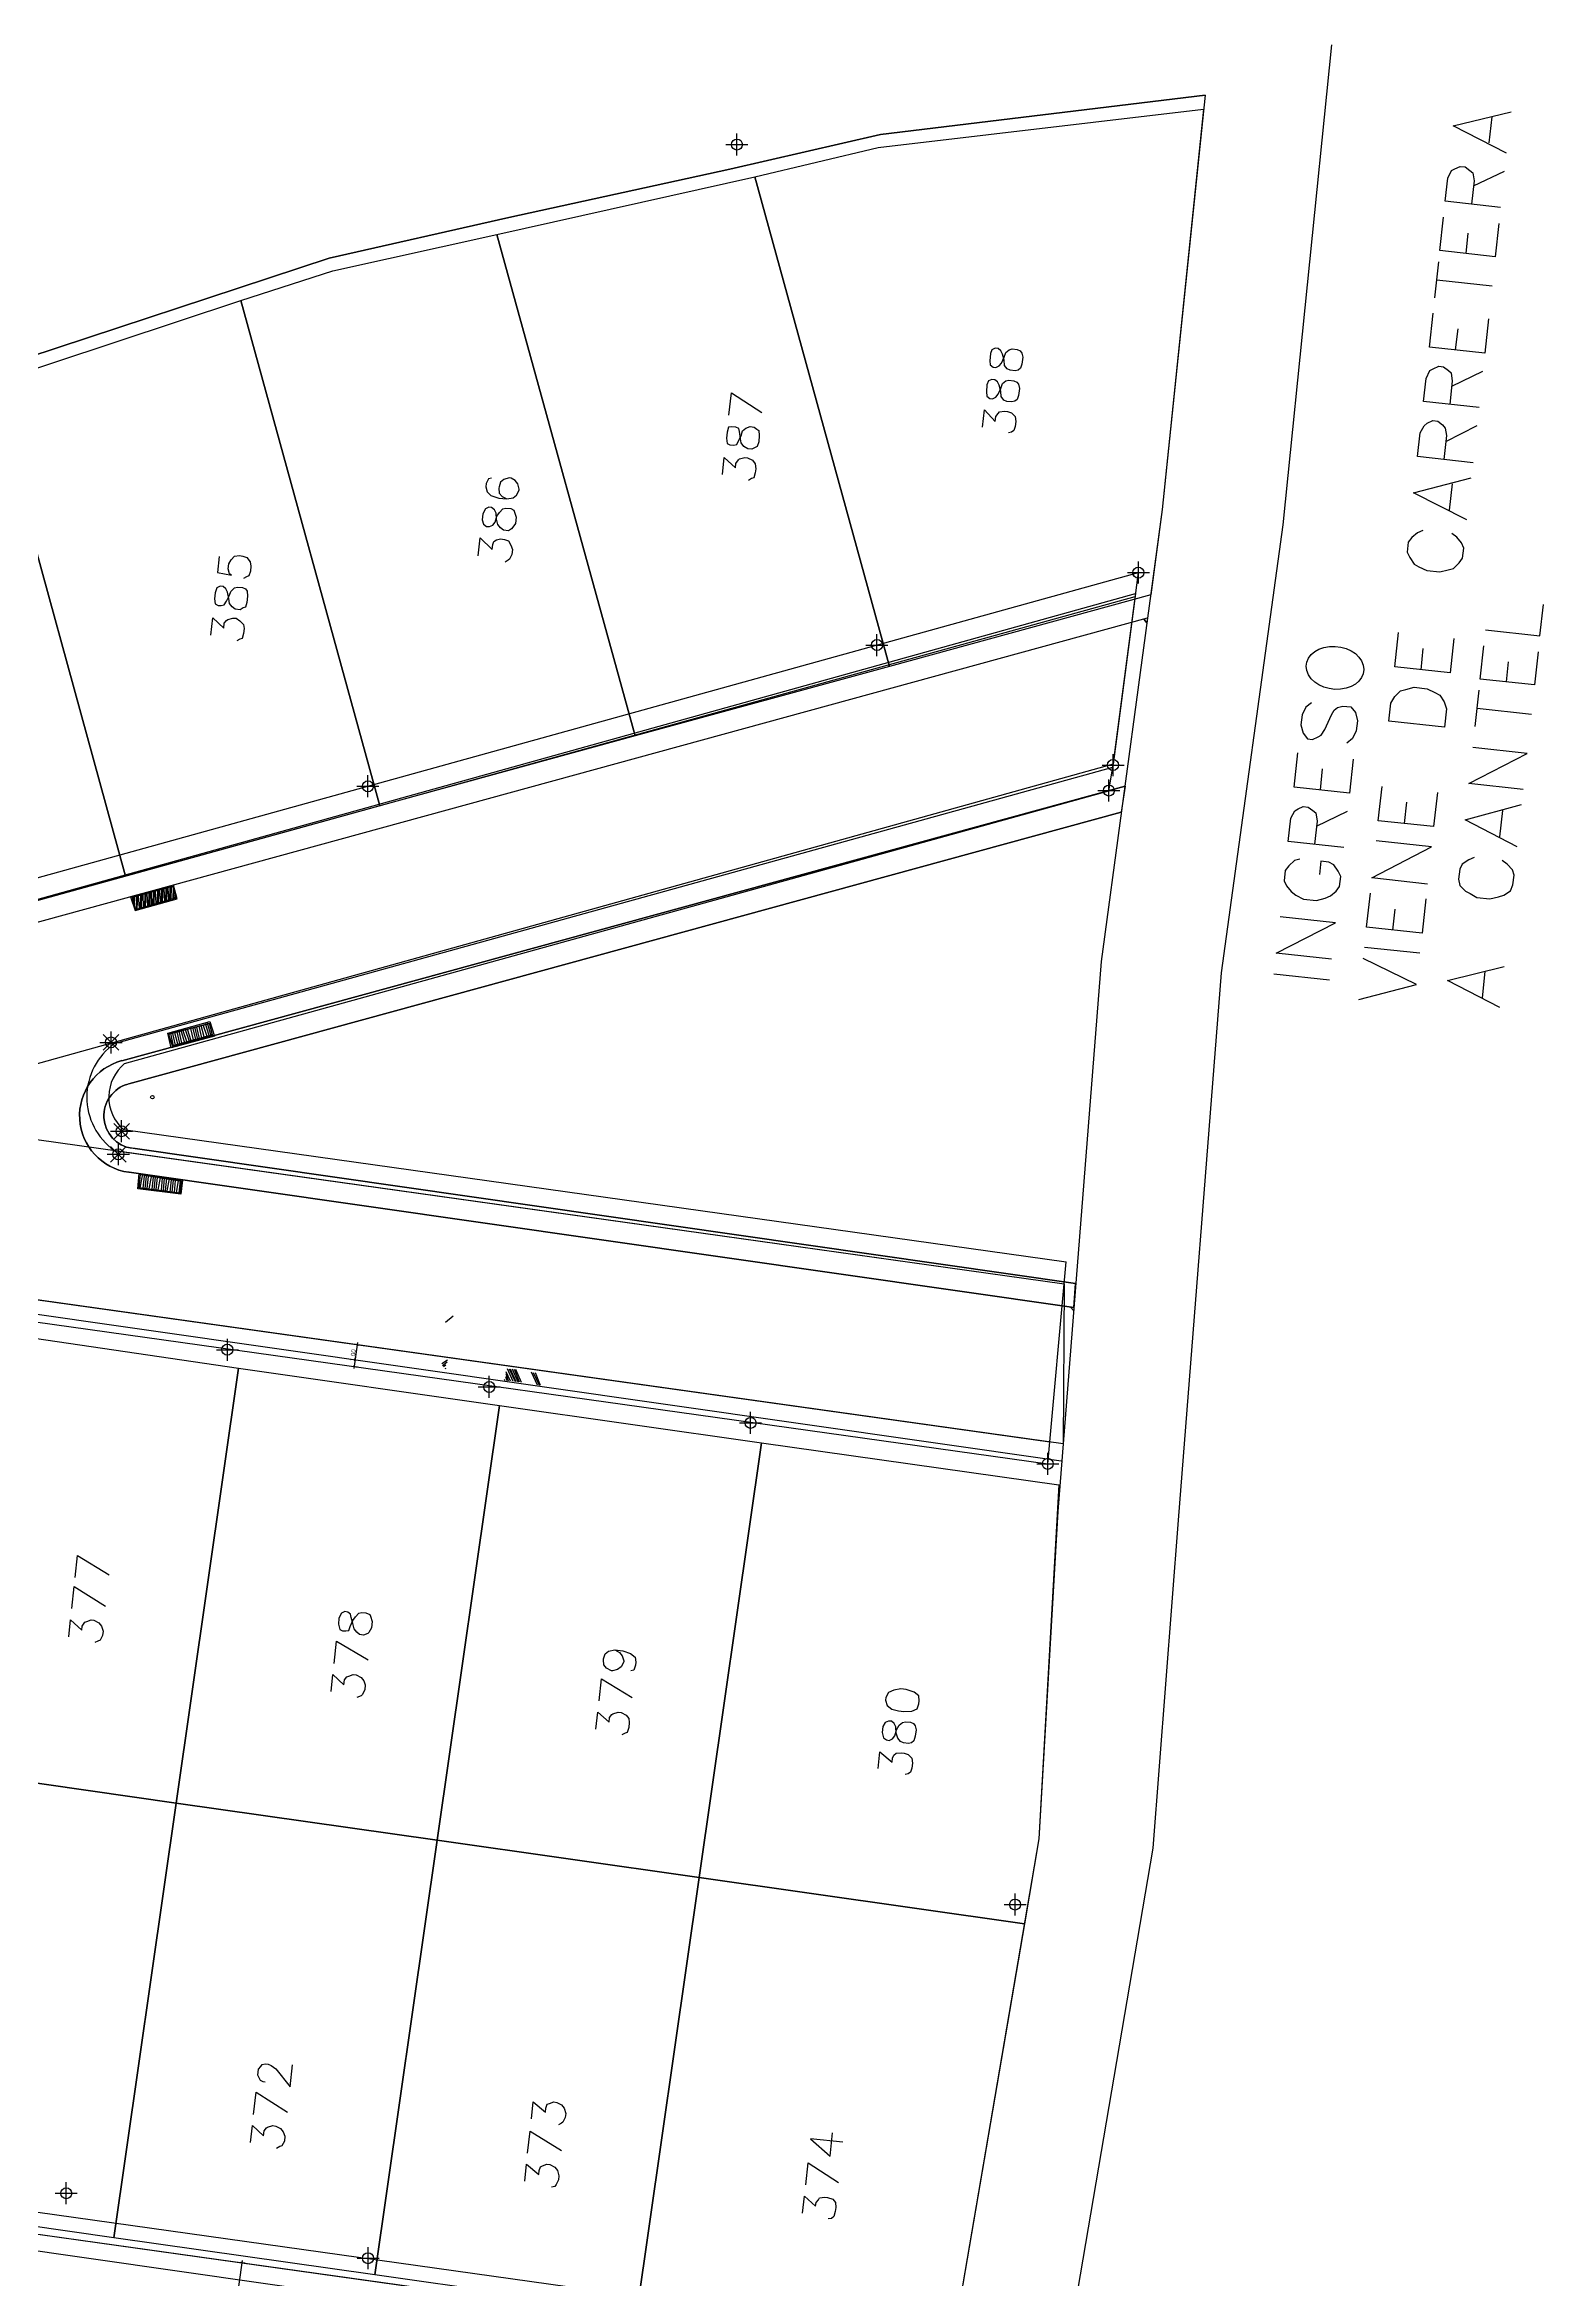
# Model space of a CAD drawing. Header units: metres. Extents: x -977055 to 805873, y -1033982 to 242021.
# Drawn here: x 1141.9 to 1210, y 1117.9 to 1219.4 of the extents above; entities that cross this region are included whole.
import ezdxf

# ---------------------------------------------------------------- set-up
doc = ezdxf.new("R2010")
doc.units = ezdxf.units.M
doc.layers.add('NIVEL BORDILLO', color=6, linetype='Continuous')
doc.layers.add('V-NODE', color=1, linetype='Continuous')
doc.layers.add('PDF2_area escolar', color=7, linetype='Continuous', true_color=0x989898)
doc.layers.add('PDF_Geometry', color=7, linetype='Continuous', true_color=0x797979)
doc.layers.get('PDF2_area escolar').off()
doc.styles.add('CITY2', font='stylu.ttf', dxfattribs={"height": 0.2})

# ---------------------------------------------------------------- blocks, each defined once
blk = doc.blocks.new('base')
at = {"layer": 'PDF_Geometry', "lineweight": 25, "extrusion": (-0.000787417, 0.063364, 0.99799), "elevation": 0.03}
for points in [[(-320.14, -199.51), (-317.65, -177.69), (-314.6, -157.33), (-312.34, -132.43), (-311, -117.52), (-303.8, -78.13), (-296.11, -43.91), (-287.33, -13.76), (-275.46, 35.07), (-264.94, 80.83)], [(-314.36, -197.29), (-299.6, -195.68), (-292.74, -194.19), (-282.66, -192.11), (-274.48, -190.36), (-258.04, -185.15), (-248.03, -180.61), (-240.54, -177.71), (-228.64, -174.04), (-222.73, -172.71), (-217.38, -171.04), (-209.93, -169.25), (-202.16, -164.76), (-196.2, -160.28), (-195.07, -159.82), (-178.09, -157.46), (-154.3, -156.61), (-136.67, -154.61), (-124.44, -153.16), (-118.07, -151.47), (-100.79, -146.65), (-80.95, -140.97), (-73.38, -139.33), (-61.69, -135.82), (-40.5, -131.6), (-37.73, -130.87), (-17.66, -129.44), (1.31, -127.46), (21.09, -124.93), (41.01, -122.83), (47.38, -123.46), (63.59, -123.19), (81.4, -124.31), (85.64, -96.07), (88.7, -66.39), (92.81, -40.78), (97.16, -22.39), (100.6, -1.56), (102.48, 8.32), (109.69, 37.36), (117.53, 76.62), (126.22, 115.64), (131.51, 149.59), (134.68, 173.97), (136.92, 195.59), (139.96, 229.68), (141.56, 250.68), (142.61, 271.37), (143.25, 283.21), (147.07, 312.94), (152.58, 355.63), (153.55, 396.04), (150.87, 418.02), (151.78, 438.64), (150.96, 458.03), (151.78, 438.64), (150.87, 418.02), (153.55, 396.04), (152.58, 355.63), (147.07, 312.94), (143.25, 283.21), (142.61, 271.37), (141.56, 250.68), (139.96, 229.68), (136.92, 195.59), (134.68, 173.97), (131.51, 149.59), (126.22, 115.64), (117.53, 76.62), (109.69, 37.36), (102.48, 8.32), (100.6, -1.56), (97.16, -22.39), (92.81, -40.78), (88.7, -66.39), (85.64, -96.07), (81.4, -124.31), (63.59, -123.19), (47.38, -123.46), (41.01, -122.83), (21.09, -124.93), (1.31, -127.46), (-17.66, -129.44), (-37.73, -130.87), (-40.5, -131.6), (-61.69, -135.82), (-73.38, -139.33), (-80.95, -140.97), (-100.79, -146.65), (-118.07, -151.47), (-124.44, -153.16), (-136.67, -154.61), (-154.3, -156.61), (-178.09, -157.46), (-195.07, -159.82), (-196.2, -160.28), (-202.16, -164.76), (-209.93, -169.25), (-217.38, -171.04), (-222.73, -172.71), (-228.64, -174.04), (-240.54, -177.71), (-248.03, -180.61), (-258.04, -185.15), (-274.48, -190.36), (-282.66, -192.11), (-292.74, -194.19), (-299.6, -195.68), (-314.36, -197.29), (-312.18, -178.45), (-309.15, -157.9), (-306.88, -132.9), (-305.82, -118), (-298.64, -78.8), (-291.06, -45.08), (-282.25, -15.12), (-275.64, 10.47), (-270.32, 33.9), (-263.82, 63.16), (-258.15, 86.41), (-284.42, 123.89)], [(-328.02, -194.48), (-325.62, -195.75), (-328.25, -196.36)], [(-327.24, -194.95), (-327.39, -196.14)], [(-327.72, -192.01), (-325.21, -192.32), (-325.34, -193.37), (-325.52, -193.72), (-325.67, -193.79), (-325.91, -193.9), (-326.14, -193.87), (-326.35, -193.71), (-326.48, -193.6), (-326.53, -193.23), (-326.4, -192.17)], [(-326.5, -193), (-327.92, -193.66)], [(-327.64, -191.28), (-327.45, -189.77), (-324.94, -190.08), (-325.12, -191.59)], [(-326.13, -189.93), (-326.24, -190.85)], [(-324.68, -187.93), (-324.88, -189.57)], [(-324.78, -188.75), (-327.29, -188.45)], [(-327.11, -186.94), (-326.93, -185.39), (-324.41, -185.69), (-324.6, -187.24)], [(-325.6, -185.55), (-325.72, -186.51)], [(-326.63, -182.92), (-324.11, -183.22), (-324.24, -184.27), (-324.42, -184.62), (-324.57, -184.7), (-324.82, -184.81), (-325.04, -184.78), (-325.26, -184.61), (-325.38, -184.51), (-325.43, -184.13), (-325.3, -183.08)], [(-325.4, -183.9), (-326.83, -184.56)], [(-292.55, -182.99), (-292.68, -184), (-294.05, -183.09)], [(-304.06, -182.3), (-304.16, -183.08), (-304.65, -182.55), (-304.68, -182.78), (-304.79, -182.91), (-304.84, -182.99), (-305.08, -183.01), (-305.21, -182.99), (-305.39, -182.93), (-305.56, -182.77), (-305.58, -182.53), (-305.55, -182.31), (-305.48, -182.13), (-305.38, -182.05), (-305.24, -182.02)], [(-326.33, -180.4), (-323.81, -180.71), (-323.94, -181.8), (-324.12, -182.11), (-324.27, -182.23), (-324.52, -182.34), (-324.75, -182.31), (-324.96, -182.15), (-325.08, -181.99), (-325.13, -181.66), (-325, -180.56)], [(-325.1, -181.39), (-326.53, -182.1)], [(-292.23, -180.29), (-292.32, -181.07), (-292.82, -180.59), (-292.84, -180.78), (-292.96, -180.95), (-293.01, -180.99), (-293.25, -181.05), (-293.38, -181.03), (-293.6, -180.92), (-293.72, -180.76), (-293.74, -180.53), (-293.72, -180.35), (-293.65, -180.12), (-293.55, -180.09), (-293.4, -180.01)], [(-281.74, -180.26), (-281.6, -180.23), (-281.48, -180.01), (-281.47, -179.87), (-281.53, -179.63), (-281.7, -179.47), (-282.05, -179.34), (-282.42, -179.3), (-282.7, -179.35), (-282.86, -179.47), (-282.98, -179.69), (-282.98, -179.74), (-282.92, -179.98), (-282.8, -180.13), (-282.62, -180.24), (-282.53, -180.26), (-282.29, -180.19), (-282.14, -180.07), (-282.07, -179.85), (-282.06, -179.8), (-282.08, -179.57), (-282.2, -179.41), (-282.42, -179.3)], [(-326.01, -177.8), (-323.61, -179.06), (-326.24, -179.72)], [(-325.23, -178.26), (-325.38, -179.45)], [(-324.01, -177.35), (-323.76, -177.24), (-323.51, -177.03), (-323.34, -176.82), (-323.29, -176.37), (-323.4, -176.12), (-323.59, -175.82), (-323.81, -175.7), (-324.16, -175.52), (-324.75, -175.45), (-325.14, -175.54), (-325.38, -175.6), (-325.64, -175.85), (-325.8, -176.06), (-325.86, -176.52), (-325.75, -176.76), (-325.55, -177.02), (-325.33, -177.19)], [(-269.32, -176.84), (-269.23, -176.11), (-269.87, -175.98), (-269.78, -176.04), (-269.72, -176.28), (-269.75, -176.51), (-269.86, -176.68), (-270.02, -176.85), (-270.25, -176.87), (-270.39, -176.85), (-270.57, -176.78), (-270.73, -176.58), (-270.75, -176.39), (-270.73, -176.16), (-270.65, -175.94), (-270.55, -175.9), (-270.41, -175.83)], [(-281.09, -176.72), (-281.19, -177.54), (-281.73, -177.01), (-281.75, -177.24), (-281.81, -177.37), (-281.92, -177.45), (-282.11, -177.48), (-282.29, -177.46), (-282.47, -177.39), (-282.58, -177.19), (-282.65, -177), (-282.62, -176.77), (-282.5, -176.55), (-282.45, -176.51), (-282.3, -176.43)], [(-220.38, -149.72), (-311.45, -173.53)], [(-268.89, -173.27), (-268.99, -174.05), (-269.49, -173.57), (-269.51, -173.8), (-269.62, -173.93), (-269.67, -173.97), (-269.91, -174.03), (-270.05, -174.02), (-270.22, -173.9), (-270.39, -173.74), (-270.41, -173.55), (-270.38, -173.33), (-270.31, -173.1), (-270.21, -173.07), (-270.07, -172.99)], [(-326.8, -172.79), (-329.27, -172.49), (-329.44, -173.91)], [(-325.36, -172.41), (-325.17, -170.85), (-322.66, -171.15), (-322.85, -172.71)], [(-329.18, -171.76), (-329, -170.25), (-326.53, -170.55), (-326.71, -172.06)], [(-323.85, -171.01), (-323.96, -171.97)], [(-327.72, -170.41), (-327.83, -171.32)], [(-326.27, -168.4), (-326.47, -170.05)], [(-318.85, -169.57), (-318.6, -169.37), (-318.42, -169.02), (-318.36, -168.57), (-318.45, -168.18), (-318.65, -167.93), (-318.88, -167.9), (-319.13, -168.01), (-319.28, -168.08), (-319.45, -168.34), (-319.76, -169), (-319.88, -169.22), (-320.03, -169.34), (-320.27, -169.4), (-320.64, -169.36), (-320.84, -169.1), (-320.93, -168.72), (-320.87, -168.26), (-320.69, -167.91), (-320.44, -167.71)], [(-326.37, -169.22), (-328.84, -168.93)], [(-320.72, -166.98), (-320.53, -165.43), (-318.02, -165.73), (-318.21, -167.29)], [(-328.42, -165.5), (-325.96, -165.8), (-328.62, -167.14), (-326.15, -167.44)], [(-319.21, -165.59), (-319.32, -166.55)], [(-310.34, -165.87), (-264.62, -153.94), (-310.34, -165.87), (-310.15, -164.69), (-264.91, -152.89), (-310.15, -164.69)], [(-324.52, -165.41), (-324.33, -163.86), (-321.82, -164.16), (-322.01, -165.72)], [(-323.01, -164.02), (-323.12, -164.98)], [(-328.11, -162.89), (-325.76, -164.15), (-328.34, -164.81)], [(-320.24, -162.96), (-317.72, -163.26), (-317.85, -164.32), (-318.03, -164.66), (-318.18, -164.74), (-318.42, -164.85), (-318.65, -164.82), (-318.86, -164.66), (-318.99, -164.55), (-319.04, -164.17), (-318.91, -163.12)], [(-319.01, -163.94), (-320.43, -164.61)], [(-327.33, -163.36), (-327.48, -164.55)], [(-324.02, -161.25), (-321.5, -161.56), (-324.22, -162.94), (-321.71, -163.25)], [(-318.23, -162.46), (-317.99, -162.4), (-317.73, -162.15), (-317.56, -161.94), (-317.51, -161.48), (-317.62, -161.24), (-317.82, -160.98), (-318.03, -160.82), (-318.38, -160.63), (-318.97, -160.56), (-319.36, -160.66), (-319.6, -160.77), (-319.86, -160.97), (-320.02, -161.18), (-320.08, -161.64), (-319.97, -161.88), (-319.77, -162.18), (-319.55, -162.3), (-319.19, -162.35), (-319.12, -161.75)], [(-326.15, -162.43), (-325.91, -162.32), (-325.61, -162.13), (-325.49, -161.91), (-325.43, -161.45), (-325.49, -161.17), (-325.74, -160.91), (-325.96, -160.79), (-326.26, -160.61), (-326.85, -160.54), (-327.24, -160.63), (-327.48, -160.7), (-327.78, -160.89), (-327.9, -161.16), (-327.96, -161.61), (-327.89, -161.85), (-327.65, -162.11), (-327.43, -162.28)], [(-267.01, -161.86), (-265.19, -161.39), (-265.31, -160.81), (-267.18, -161.33)], [(-265.69, -160.91), (-265.67, -161.51)], [(-265.78, -160.94), (-265.81, -161.54)], [(-265.88, -160.98), (-265.86, -161.54)], [(-265.93, -160.97), (-265.95, -161.57)], [(-265.98, -161.01), (-266, -161.57)], [(-266.07, -161), (-266.05, -161.61)], [(-266.12, -161.04), (-266.14, -161.6)], [(-266.17, -161.08), (-266.19, -161.64)], [(-266.26, -161.07), (-266.24, -161.68)], [(-266.32, -161.11), (-266.34, -161.66)], [(-266.36, -161.1), (-266.39, -161.7)], [(-266.46, -161.14), (-266.43, -161.7)], [(-266.5, -161.13), (-266.53, -161.73)], [(-266.55, -161.17), (-266.58, -161.73)], [(-266.65, -161.16), (-266.63, -161.77)], [(-266.7, -161.2), (-266.72, -161.76)], [(-266.74, -161.2), (-266.77, -161.8)], [(-266.84, -161.23), (-266.81, -161.79)], [(-266.89, -161.23), (-266.91, -161.83)], [(-266.94, -161.27), (-266.96, -161.82)], [(-267.03, -161.26), (-267.05, -161.81)], [(-267.08, -161.3), (-267.07, -161.62)], [(-323.94, -160.57), (-323.75, -159.01), (-321.23, -159.32), (-321.42, -160.87)], [(-265.25, -161.15), (-265.23, -161.38)], [(-265.28, -160.96), (-265.29, -161.42)], [(-265.36, -160.85), (-265.38, -161.41)], [(-265.4, -160.85), (-265.43, -161.45)], [(-265.5, -160.88), (-265.47, -161.44)], [(-265.55, -160.88), (-265.57, -161.48)], [(-265.6, -160.92), (-265.62, -161.47)], [(-265.74, -160.95), (-265.76, -161.5)], [(-267.13, -161.29), (-267.14, -161.38)], [(-322.42, -159.17), (-322.54, -160.13)], [(-319.62, -157.89), (-317.11, -158.19), (-319.82, -159.53), (-317.31, -159.84)], [(-320.84, -156.03), (-323.47, -156.68), (-321.06, -157.9)], [(-323.64, -158.1), (-321.12, -158.4)], [(-319.51, -156.93), (-316.99, -157.23)], [(-327.23, -155.58), (-324.88, -156.84), (-327.46, -157.45)], [(-326.45, -156.04), (-326.59, -157.23)], [(-268.74, -155.07), (-266.92, -154.59), (-266.75, -155.12), (-268.62, -155.59)], [(-267.98, -154.88), (-267.85, -155.41)], [(-268.07, -154.87), (-267.95, -155.44)], [(-268.16, -154.91), (-268.04, -155.43)], [(-268.26, -154.94), (-268.14, -155.47)], [(-268.36, -154.98), (-268.24, -155.5)], [(-268.5, -155), (-268.33, -155.53)], [(-268.6, -155.04), (-268.43, -155.57)], [(-268.69, -155.03), (-268.53, -155.6)], [(-266.97, -154.59), (-266.85, -155.16)], [(-267.06, -154.62), (-266.94, -155.15)], [(-267.16, -154.66), (-267.04, -155.18)], [(-267.26, -154.69), (-267.14, -155.22)], [(-267.35, -154.73), (-267.23, -155.25)], [(-267.49, -154.71), (-267.33, -155.28)], [(-267.59, -154.74), (-267.42, -155.27)], [(-267.69, -154.78), (-267.52, -155.31)], [(-267.78, -154.81), (-267.61, -155.34)], [(-267.88, -154.85), (-267.76, -155.37)], [(-307.71, -142.17), (-264.89, -148.86), (-307.71, -142.17), (-307.8, -143.27), (-265.06, -149.95), (-307.8, -143.27)], [(-265.38, -148.75), (-267.25, -148.43), (-267.18, -147.88), (-265.31, -148.15)], [(-265.47, -148.69), (-265.36, -148.15)], [(-265.56, -148.68), (-265.49, -148.13)], [(-265.65, -148.67), (-265.58, -148.12)], [(-265.74, -148.66), (-265.68, -148.11)], [(-265.88, -148.64), (-265.77, -148.1)], [(-265.97, -148.63), (-265.9, -148.08)], [(-266.06, -148.62), (-266, -148.07)], [(-266.15, -148.61), (-266.09, -148.06)], [(-266.29, -148.59), (-266.18, -148.05)], [(-266.38, -148.58), (-266.32, -148.03)], [(-266.47, -148.57), (-266.41, -148.02)], [(-266.57, -148.56), (-266.5, -148.01)], [(-266.7, -148.54), (-266.59, -148)], [(-266.79, -148.49), (-266.72, -147.94)], [(-266.88, -148.48), (-266.81, -147.93)], [(-266.97, -148.46), (-266.91, -147.92)], [(-267.11, -148.45), (-267, -147.91)], [(-267.2, -148.44), (-267.13, -147.89)], [(-222.2, -142.87), (-235.6, -146.36), (-307.06, -135.2)], [(-279.52, -142.13), (-279.16, -141.85)], [(-279.23, -140.13), (-278.98, -139.97)], [(-279.22, -140.03), (-279.01, -139.87)], [(-279.16, -139.9), (-279.05, -139.82)], [(-279.14, -139.77), (-279.13, -139.72)], [(-281.85, -139.16), (-281.81, -139.21)], [(-281.94, -139.15), (-281.87, -139.34)], [(-281.99, -139.14), (-281.89, -139.48)], [(-282.08, -139.13), (-281.9, -139.57)], [(-282.21, -139.12), (-281.96, -139.7)], [(-282.31, -139.11), (-282.05, -139.69)], [(-282.35, -139.1), (-282.1, -139.69)], [(-282.44, -139.09), (-282.19, -139.68)], [(-282.49, -139.08), (-282.28, -139.66)], [(-282.58, -139.07), (-282.33, -139.66)], [(-283.31, -138.94), (-283.05, -139.53)], [(-283.4, -138.93), (-283.14, -139.51)], [(-283.44, -138.92), (-283.23, -139.5)], [(-262.2, -130.44), (-262.32, -131.45), (-263.74, -130.54)], [(-262.03, -129.03), (-262.15, -130.03), (-263.57, -129.12)], [(-261.88, -127.75), (-261.97, -128.52), (-262.47, -128.05), (-262.49, -128.23), (-262.61, -128.4), (-262.7, -128.44), (-262.9, -128.51), (-263.03, -128.49), (-263.25, -128.37), (-263.37, -128.22), (-263.44, -127.98), (-263.41, -127.79), (-263.3, -127.58), (-263.2, -127.54), (-263.05, -127.47)], [(-273.91, -126.39), (-274.03, -127.4), (-275.46, -126.53)], [(-286.67, -126.85), (-286.89, -126.73), (-287.01, -126.57), (-287.07, -126.34), (-287.07, -126.29), (-286.95, -126.07), (-286.79, -125.95), (-286.56, -125.89), (-286.51, -125.89), (-286.29, -126.01), (-286.17, -126.17), (-286.15, -126.4), (-286.16, -126.45), (-286.23, -126.67), (-286.39, -126.79), (-286.67, -126.85), (-287.04, -126.8), (-287.39, -126.67), (-287.6, -126.5), (-287.62, -126.27), (-287.61, -126.13), (-287.53, -125.91), (-287.39, -125.88)], [(-273.76, -125.11), (-273.85, -125.89), (-274.35, -125.41), (-274.38, -125.64), (-274.48, -125.77), (-274.58, -125.8), (-274.78, -125.87), (-274.91, -125.85), (-275.13, -125.73), (-275.25, -125.58), (-275.32, -125.39), (-275.29, -125.16), (-275.17, -124.94), (-275.12, -124.9), (-274.93, -124.83)], [(-285.93, -124.53), (-286.05, -125.53), (-287.43, -124.67)], [(-285.77, -123.25), (-285.87, -124.02), (-286.37, -123.55), (-286.39, -123.77), (-286.5, -123.9), (-286.55, -123.94), (-286.79, -124), (-286.93, -123.99), (-287.15, -123.87), (-287.27, -123.72), (-287.29, -123.53), (-287.26, -123.3), (-287.19, -123.08), (-287.09, -123.04), (-286.95, -122.97)], [(-298.57, -121.29), (-298.66, -122.06), (-299.21, -121.58), (-299.23, -121.76), (-299.29, -121.9), (-299.39, -121.98), (-299.63, -121.99), (-299.76, -121.98), (-299.94, -121.91), (-300.11, -121.75), (-300.13, -121.52), (-300.1, -121.29), (-300.03, -121.11), (-299.93, -121.03), (-299.79, -121)], [(-270.55, -107.37), (-270.46, -107.38), (-270.33, -107.44), (-270.29, -107.54), (-270.22, -107.68), (-270.25, -107.96), (-270.36, -108.08), (-270.42, -108.17), (-270.56, -108.2), (-270.7, -108.18), (-270.83, -108.12), (-271.04, -107.96), (-271.68, -107.14), (-271.8, -108.14)], [(-270, -105.9), (-270.13, -106.91), (-271.55, -105.99)], [(-282.62, -105.54), (-282.71, -106.32), (-283.26, -105.84), (-283.28, -106.02), (-283.35, -106.2), (-283.45, -106.23), (-283.64, -106.3), (-283.78, -106.28), (-283.99, -106.16), (-284.11, -106.01), (-284.18, -105.77), (-284.16, -105.59), (-284.04, -105.37), (-283.99, -105.33), (-283.84, -105.26)], [(-269.85, -104.62), (-269.94, -105.4), (-270.44, -104.92), (-270.47, -105.15), (-270.58, -105.28), (-270.63, -105.32), (-270.87, -105.38), (-271.01, -105.36), (-271.22, -105.24), (-271.34, -105.09), (-271.41, -104.9), (-271.39, -104.67), (-271.27, -104.45), (-271.17, -104.42), (-271.02, -104.34)], [(-282.43, -103.99), (-282.55, -104.99), (-283.97, -104.08)], [(-296.75, -104.3), (-295.29, -104.48), (-296.17, -103.68), (-296.29, -104.73)], [(-227.64, -104.89), (-301.32, -93.36)], [(-282.28, -102.71), (-282.37, -103.48), (-282.92, -103), (-282.94, -103.18), (-283.01, -103.36), (-283.1, -103.4), (-283.3, -103.47), (-283.43, -103.45), (-283.65, -103.33), (-283.77, -103.18), (-283.84, -102.94), (-283.81, -102.75), (-283.7, -102.54), (-283.64, -102.45), (-283.5, -102.42)], [(-295.04, -102.38), (-295.16, -103.38), (-296.53, -102.47)], [(-294.88, -101.1), (-294.98, -101.87), (-295.48, -101.4), (-295.5, -101.58), (-295.61, -101.7), (-295.66, -101.79), (-295.9, -101.81), (-296.03, -101.79), (-296.26, -101.72), (-296.38, -101.57), (-296.4, -101.33), (-296.37, -101.15), (-296.3, -100.93), (-296.2, -100.84), (-296.05, -100.82)]]:
    blk.add_lwpolyline(points, dxfattribs=at)
for points in [[(-293.86, -193.82), (-299.48, -195.09), (-314.28, -196.65), (-312.18, -178.45), (-311.62, -174.57), (-299.7, -171.46)], [(-282.11, -191.34), (-293.86, -193.82), (-299.7, -171.46), (-288.11, -168.45)], [(-270.45, -188.48), (-274.64, -189.79), (-282.11, -191.34), (-288.11, -168.45), (-276.48, -165.4)], [(-259.02, -184.85), (-270.45, -188.48), (-276.48, -165.4), (-264.89, -162.35)], [(-304.43, -185.32), (-304.45, -185.13), (-304.58, -185.02), (-304.71, -185), (-304.86, -185.08), (-304.97, -185.2), (-305.09, -185.47), (-305.17, -185.69), (-305.32, -185.81), (-305.46, -185.84), (-305.69, -185.81), (-305.82, -185.75), (-305.9, -185.65), (-305.93, -185.46), (-305.89, -185.14), (-305.82, -184.96), (-305.72, -184.88), (-305.58, -184.85), (-305.35, -184.88), (-305.22, -184.94), (-305.1, -185.1), (-305.08, -185.33), (-305.02, -185.61), (-304.94, -185.76), (-304.82, -185.87), (-304.68, -185.89), (-304.53, -185.81), (-304.47, -185.64)], [(-304.26, -183.9), (-304.28, -183.71), (-304.41, -183.6), (-304.54, -183.59), (-304.69, -183.66), (-304.8, -183.79), (-304.92, -184.05), (-305, -184.27), (-305.15, -184.39), (-305.29, -184.42), (-305.52, -184.39), (-305.65, -184.33), (-305.73, -184.23), (-305.76, -184.04), (-305.72, -183.72), (-305.65, -183.54), (-305.55, -183.46), (-305.41, -183.44), (-305.18, -183.46), (-305.05, -183.52), (-304.93, -183.68), (-304.91, -183.91), (-304.85, -184.2), (-304.77, -184.35), (-304.65, -184.45), (-304.51, -184.47), (-304.36, -184.4), (-304.29, -184.22)], [(-264.89, -162.35), (-253.26, -159.34), (-247.9, -179.88), (-248.29, -180.07), (-258.25, -184.62), (-259.02, -184.85)], [(-292.43, -181.94), (-292.45, -181.7), (-292.58, -181.64), (-292.76, -181.62), (-292.9, -181.65), (-292.96, -181.78), (-293.09, -182.04), (-293.16, -182.27), (-293.32, -182.39), (-293.51, -182.46), (-293.69, -182.43), (-293.82, -182.33), (-293.9, -182.27), (-293.92, -182.04), (-293.89, -181.76), (-293.82, -181.54), (-293.72, -181.5), (-293.57, -181.43), (-293.39, -181.45), (-293.22, -181.56), (-293.1, -181.72), (-293.07, -181.91), (-293.02, -182.24), (-292.99, -182.38), (-292.86, -182.44), (-292.68, -182.46), (-292.53, -182.44), (-292.46, -182.21)], [(-281.29, -178.37), (-281.35, -178.17), (-281.48, -178.06), (-281.62, -178.05), (-281.77, -178.12), (-281.87, -178.25), (-281.95, -178.52), (-282.07, -178.69), (-282.23, -178.85), (-282.37, -178.88), (-282.6, -178.86), (-282.73, -178.79), (-282.76, -178.7), (-282.83, -178.46), (-282.79, -178.18), (-282.68, -178.01), (-282.62, -177.93), (-282.48, -177.85), (-282.25, -177.88), (-282.12, -177.99), (-282, -178.14), (-281.94, -178.38), (-281.92, -178.66), (-281.85, -178.81), (-281.72, -178.92), (-281.59, -178.93), (-281.44, -178.86), (-281.32, -178.64)], [(-269.09, -174.92), (-269.11, -174.69), (-269.24, -174.62), (-269.38, -174.61), (-269.52, -174.64), (-269.63, -174.81), (-269.76, -175.07), (-269.83, -175.25), (-269.99, -175.41), (-270.13, -175.44), (-270.36, -175.42), (-270.49, -175.35), (-270.57, -175.25), (-270.59, -175.02), (-270.55, -174.74), (-270.48, -174.52), (-270.38, -174.49), (-270.24, -174.41), (-270.01, -174.44), (-269.88, -174.55), (-269.76, -174.7), (-269.74, -174.93), (-269.68, -175.22), (-269.61, -175.37), (-269.48, -175.47), (-269.35, -175.49), (-269.2, -175.42), (-269.12, -175.19)], [(-324.88, -168.38), (-322.36, -168.69), (-322.46, -169.51), (-322.64, -169.81), (-322.9, -170.06), (-323.14, -170.12), (-323.52, -170.22), (-324.12, -170.14), (-324.46, -169.96), (-324.68, -169.84), (-324.88, -169.54), (-324.98, -169.21)], [(-267.06, -161.9), (-265.1, -161.4), (-265.3, -160.77), (-267.22, -161.28)], [(-265.31, -160.81), (-265.19, -161.39), (-267.01, -161.86), (-267.18, -161.33)], [(-268.83, -155.01), (-266.86, -154.51), (-266.71, -155.17), (-268.63, -155.68)], [(-266.75, -155.12), (-266.92, -154.59), (-268.74, -155.07), (-268.62, -155.59)], [(-265.34, -148.8), (-267.3, -148.47), (-267.22, -147.83), (-265.26, -148.11)], [(-267.18, -147.88), (-267.25, -148.43), (-265.38, -148.75), (-265.31, -148.15)], [(-257.91, -141.77), (-269.74, -139.88), (-266.66, -120.12), (-254.78, -121.97)], [(-269.74, -139.88), (-281.57, -138.03), (-278.5, -118.28), (-266.66, -120.12)], [(-281.57, -138.03), (-293.45, -136.19), (-290.38, -116.43), (-278.5, -118.28)], [(-293.45, -136.19), (-306.93, -134.1), (-305.82, -118), (-305.13, -114.14), (-290.38, -116.43)], [(-274.13, -128.17), (-274.19, -127.93), (-274.32, -127.87), (-274.46, -127.86), (-274.6, -127.88), (-274.67, -128.06), (-274.79, -128.33), (-274.91, -128.5), (-275.07, -128.66), (-275.21, -128.69), (-275.39, -128.67), (-275.57, -128.6), (-275.6, -128.51), (-275.67, -128.27), (-275.63, -127.99), (-275.51, -127.77), (-275.46, -127.73), (-275.27, -127.66), (-275.09, -127.69), (-274.96, -127.79), (-274.84, -127.95), (-274.78, -128.19), (-274.72, -128.47), (-274.69, -128.62), (-274.56, -128.72), (-274.43, -128.74), (-274.28, -128.67), (-274.16, -128.45)], [(-298.94, -124.4), (-299.01, -124.16), (-299.22, -123.99), (-299.53, -123.91), (-299.76, -123.88), (-300.13, -123.88), (-300.38, -123.99), (-300.45, -124.21), (-300.47, -124.35), (-300.45, -124.58), (-300.24, -124.75), (-299.88, -124.88), (-299.65, -124.91), (-299.32, -124.86), (-299.08, -124.75), (-298.96, -124.53)], [(-298.77, -122.93), (-298.83, -122.69), (-298.96, -122.59), (-299.09, -122.57), (-299.24, -122.64), (-299.35, -122.77), (-299.43, -123.04), (-299.55, -123.26), (-299.7, -123.38), (-299.84, -123.41), (-300.07, -123.38), (-300.2, -123.32), (-300.28, -123.21), (-300.31, -123.03), (-300.27, -122.75), (-300.2, -122.53), (-300.1, -122.45), (-299.96, -122.42), (-299.73, -122.45), (-299.6, -122.51), (-299.48, -122.66), (-299.41, -122.9), (-299.4, -123.18), (-299.32, -123.33), (-299.2, -123.44), (-299.06, -123.45), (-298.91, -123.38), (-298.8, -123.21)], [(-254.78, -121.97), (-266.66, -120.12), (-263.59, -100.37), (-251.71, -102.22)], [(-266.66, -120.12), (-278.5, -118.28), (-275.42, -98.53), (-263.59, -100.37)], [(-278.5, -118.28), (-290.38, -116.43), (-287.3, -96.68), (-275.42, -98.53)], [(-290.38, -116.43), (-305.13, -114.14), (-301.5, -94.41), (-287.3, -96.68)]]:
    blk.add_lwpolyline(points, close=True, dxfattribs=at)
at = {"layer": 'PDF_Geometry', "color": 2, "lineweight": 40, "extrusion": (-0.000787417, 0.063364, 0.99799), "elevation": 0.03}
blk.add_lwpolyline([(-311.42, -173.3), (-311.3, -173.45)], dxfattribs=at)
at = {"layer": 'PDF_Geometry', "lineweight": 25, "extrusion": (-0.000787417, 0.063364, 0.99799), "elevation": 0.03}
for points in [[(-264.61, -153.95, 0.813281), (-264.86, -148.86, -0.813281)], [(-264.89, -152.88, 0.813273), (-265.03, -149.95, -0.813273)]]:
    blk.add_lwpolyline(points, format="xyb", close=True, dxfattribs=at)
at = {"layer": 'PDF_Geometry', "color": 1, "lineweight": 40, "extrusion": (-0.000787417, 0.063364, 0.99799), "elevation": 0.03}
blk.add_lwpolyline([(-307.7, -142.03), (-307.58, -142.18)], dxfattribs=at)
blk = doc.blocks.new('*U4741')
at = {"color": 0, "linetype": 'ByBlock', "lineweight": -2, "transparency": 16777216}
for p, q in [((-1, 0), (1, 0)), ((0, -1), (0, 1))]:
    blk.add_line(p, q, dxfattribs=at)
blk.add_circle((0, 0), 0.5, dxfattribs=at)
blk = doc.blocks.new('_ArchTick')
at = {"color": 0, "linetype": 'ByBlock', "const_width": 0.15}
blk.add_lwpolyline([(-0.5, -0.5), (0.5, 0.5)], dxfattribs=at)
blk = doc.blocks.new('*U5440')
at = {"color": 0, "linetype": 'ByBlock', "lineweight": -2, "transparency": 16777216}
for p, q in [((-0.71, -0.71), (0.71, 0.71)), ((-0.71, 0.71), (0.71, -0.71))]:
    blk.add_line(p, q, dxfattribs=at)
blk = doc.blocks.new('*U5443', base_point=(1145.411, 1170.045, 994.504))
at = {"layer": 'V-NODE', "lineweight": -2, "xscale": 0.5, "yscale": 0.5, "zscale": 0.5}
blk.add_blockref('*U5440', (1145.411, 1170.045, 994.504), dxfattribs=at)
blk = doc.blocks.new('*U5446', base_point=(1145.26, 1168.997, 994.554))
at = {"layer": 'V-NODE', "lineweight": -2, "xscale": 0.5, "yscale": 0.5, "zscale": 0.5}
blk.add_blockref('*U5440', (1145.26, 1168.997, 994.554), dxfattribs=at)
blk = doc.blocks.new('*U5449', base_point=(1144.927, 1174.08, 994.328))
at = {"layer": 'V-NODE', "lineweight": -2, "xscale": 0.5, "yscale": 0.5, "zscale": 0.5}
blk.add_blockref('*U5440', (1144.927, 1174.08, 994.328), dxfattribs=at)

msp = doc.modelspace()

# ---------------------------------------------------------------- linework, layer by layer
at = {"color": 1}
for points in [[(1098.53121, 1168.5935), (1191.47092, 1194.47401), (1190.44949, 1186.71607), (1099.63752, 1161.42807), (1098.54904, 1168.47816)], [(1133.34596, 1170.81471), (1188.22349, 1163.10919), (1188.18122, 1155.84449), (1115.98859, 1165.98128), (1133.34596, 1170.81471)], [(1105.25899, 1125.01842), (1182.59243, 1114.18681), (1181.39285, 1107.08454), (1106.4063, 1117.58744), (1105.25899, 1125.01842)]]:
    msp.add_lwpolyline(points, dxfattribs=at)
at = {"layer": 'NIVEL BORDILLO', "color": 2}
for p, q in [((1090.41926, 1167.39392, 992.649), (1191.596, 1195.424, 992.649)), ((1190.445, 1186.682, 993.959), (1191.596, 1195.424, 993.959)), ((1091.54324, 1166.66765, 992.649), (1191.45421, 1194.34705, 992.649)), ((1145.09134, 1174.03145, 992.649), (1190.43059, 1186.59227, 992.649)), ((1190.25615, 1185.50628, 993.959), (1190.445, 1186.682, 993.959)), ((1145.54305, 1173.11893, 992.649), (1190.25615, 1185.50628, 992.649)), ((1145.48747, 1170.11969, 993.959), (1188.31404, 1164.10628, 993.959)), ((1145.07715, 1169.16749, 993.959), (1188.23319, 1163.10782, 993.959)), ((1115.98859, 1165.98128, 993.959), (1187.57155, 1155.9301, 993.959)), ((1116.056, 1164.962, 993.959), (1187.481, 1154.933, 993.959)), ((1187.481, 1154.933, 993.959), (1188.31404, 1164.10628, 993.959)), ((1108.76742, 1125.52668, 994.933), (1182.76, 1115.163, 994.933)), ((1109.208, 1124.4653, 994.933), (1182.59243, 1114.18681, 994.933))]:
    msp.add_line(p, q, dxfattribs=at)
at = {"layer": 'NIVEL BORDILLO', "color": 1}
for p, q in [((1155.96702, 1159.25699), (1156.13388, 1160.44534)), ((1150.87897, 1118.72969), (1149.85252, 1111.40122))]:
    msp.add_line(p, q, dxfattribs=at)
at = {"layer": 'NIVEL BORDILLO', "color": 1, "linetype": 'Continuous'}
for p, q in [((1156.06625, 1160.35385), (1156.26851, 1160.32545)), ((1155.9272, 1159.36356), (1156.12946, 1159.33516)), ((1151.02309, 1118.60853), (1150.71655, 1118.65146))]:
    msp.add_line(p, q, dxfattribs=at)
at = {"layer": 'NIVEL BORDILLO', "color": 2}
msp.add_circle((1146.807, 1171.59537, 993.959), 0.08017, dxfattribs=at)
for radius, start, end in [(2.9796, 125.1559255, 234.5860372), (1.9796, 129.6792428, 228.1973734)]:
    msp.add_arc((1146.807, 1171.59537, 993.959), radius, start, end, dxfattribs=at)
at = {"layer": 'PDF_Geometry', "lineweight": 25, "extrusion": (-0.000787417, 0.063364, 0.99799)}
msp.add_ellipse((1200.52981, 1191.09838, 988.21827), major_axis=(-1.30111, 0.14521, -0.01025), ratio=0.746291481, start_param=0.275652688, end_param=6.558837995, dxfattribs=at)

# ---------------------------------------------------------------- block references
at = {"layer": 'NIVEL BORDILLO', "color": 1}
for p, xscale, yscale, zscale, rotation in [((1156.11997, 1160.34631), 0.1, 0.1, 0.1, 82.00718148787888), ((1155.98092, 1159.35602), 0.09999999999999999, 0.09999999999999999, 0.09999999999999999, 262.0071814878788), ((1150.8651, 1118.63066), 0.1, 0.1, 0.1, 82.02680819369583)]:
    msp.add_blockref('_ArchTick', p, dxfattribs=dict(at, xscale=xscale, yscale=yscale, zscale=zscale, rotation=rotation))
at = {"layer": 'PDF2_area escolar'}
msp.add_blockref('base', (882.736, 1016.336, 999.038), dxfattribs=at)
at = {"layer": 'V-NODE', "color": 2, "lineweight": -2, "xscale": 0.5, "yscale": 0.5, "zscale": 0.5}
for p in [(1173.36, 1214.875, 993.368), (1191.596, 1195.424, 993.871), (1179.723, 1192.136, 993.922), (1190.445, 1186.682, 993.99), (1156.597, 1185.718, 994.09), (1190.259, 1185.524, 994.045), (1144.927, 1174.08, 994.328), (1145.411, 1170.045, 994.504), (1145.26, 1168.997, 994.554), (1150.212, 1160.118, 994.934), (1162.11, 1158.425, 994.893), (1173.981, 1156.794, 994.972), (1173.981, 1156.794, 994.972), (1187.481, 1154.933, 995.377), (1185.997, 1134.91, 996.347), (1142.894, 1121.792, 996.459), (1156.602, 1118.842, 996.58)]:
    msp.add_blockref('*U4741', p, dxfattribs=at)
at = {"layer": 'V-NODE'}
for name, p in [('*U5449', (1144.927, 1174.08, 994.328)), ('*U5443', (1145.411, 1170.045, 994.504)), ('*U5446', (1145.26, 1168.997, 994.554))]:
    msp.add_blockref(name, p, dxfattribs=at)

# ---------------------------------------------------------------- texts
at = {"layer": 'NIVEL BORDILLO', "color": 2, "insert": (1155.91816, 1159.86974), "char_height": 0.2, "attachment_point": 5, "rotation": 82.0071815, "style": 'CITY2'}
msp.add_mtext('\\A1;1.00', dxfattribs=at)

doc.saveas('drawing.dxf')
